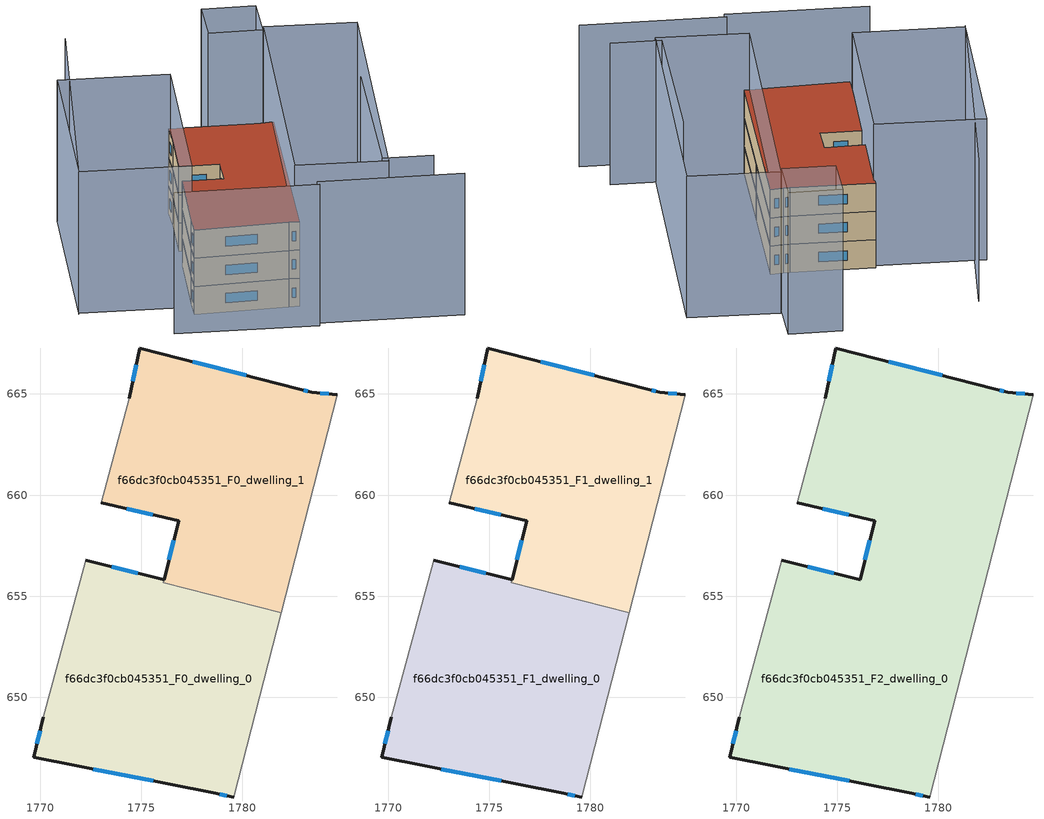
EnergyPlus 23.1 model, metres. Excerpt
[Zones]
f66dc3f0cb045351_F0_dwelling_0
 floor ground (EU_floor_Construction): 1781.91,654.18 1779.56,645.08 1778.55,645.28 1769.68,647.05 1770.16,649.01 1772.22,656.68 1772.25,656.77 1776.13,655.82 1776.09,655.68 z0
 wall outside (EU_wall_Construction): 1770.16,649.01 1769.68,647.05 1778.55,645.28 1779.56,645.08 / 1776.13,655.82 1772.25,656.77 z0:3
 wall adiabatic (EU_wall_Construction): 1772.25,656.77 1772.22,656.68 1770.16,649.01 / 1779.56,645.08 1781.91,654.18 z0:3
 wall to f66dc3f0cb045351_F0_dwelling_1 (EU_wall_Construction): 1781.91,654.18 1776.1,655.68 / 1776.09,655.68 1776.13,655.82 z0:3
 window (EU_Window_Construction): 1778.88,645.21 1779.22,645.15 / 1772.64,646.46 1775.59,645.87 / 1770,648.36 1769.84,647.71 / 1774.84,656.14 1773.54,656.46 z1:2
f66dc3f0cb045351_F0_dwelling_1
 floor ground (EU_floor_Construction): 1784.69,664.95 1781.91,654.18 1776.1,655.68 1776.13,655.82 1776.84,658.74 1773.02,659.63 1774.41,664.79 1774.92,667.27 1782.82,665.24 1783.42,665.09 z0
 wall outside (EU_wall_Construction): 1773.02,659.63 1776.84,658.74 1776.13,655.83 / 1784.69,664.95 1783.42,665.09 1782.82,665.24 1774.92,667.27 1774.41,664.79 z0:3
 wall adiabatic (EU_wall_Construction): 1774.41,664.79 1773.02,659.63 / 1781.91,654.18 1784.69,664.95 z0:3
 window (EU_Window_Construction): 1776.6,657.77 1776.37,656.8 / 1774.29,659.34 1775.57,659.04 / 1774.75,666.45 1774.58,665.62 / 1780.19,665.92 1777.55,666.6 / 1783.22,665.14 1783.02,665.19 / 1784.27,665 1783.84,665.05 z1:2
f66dc3f0cb045351_F1_dwelling_0
 floor to f66dc3f0cb045351_F0_dwelling_0 (EU_floor_Construction): 1781.91,654.18 1779.56,645.08 1778.55,645.28 1769.68,647.05 1770.16,649.01 1772.22,656.68 1772.25,656.77 1776.13,655.82 1776.09,655.68 z3
 wall outside (EU_wall_Construction): 1770.16,649.01 1769.68,647.05 1778.55,645.28 1779.56,645.08 / 1776.13,655.82 1772.25,656.77 z3:6
 wall adiabatic (EU_wall_Construction): 1772.25,656.77 1772.22,656.68 1770.16,649.01 / 1779.56,645.08 1781.91,654.18 z3:6
 wall to f66dc3f0cb045351_F1_dwelling_1 (EU_wall_Construction): 1781.91,654.18 1776.1,655.68 / 1776.09,655.68 1776.13,655.82 z3:6
 window (EU_Window_Construction): 1778.88,645.21 1779.22,645.15 / 1772.64,646.46 1775.59,645.87 / 1770,648.36 1769.84,647.71 / 1774.84,656.14 1773.54,656.46 z4:5
f66dc3f0cb045351_F1_dwelling_1
 floor to f66dc3f0cb045351_F0_dwelling_1 (EU_floor_Construction): 1784.69,664.95 1781.91,654.18 1776.09,655.68 1776.13,655.83 1776.84,658.74 1773.02,659.63 1774.41,664.79 1774.92,667.27 1782.82,665.24 1783.42,665.09 z3
 wall outside (EU_wall_Construction): 1773.02,659.63 1776.84,658.74 1776.13,655.83 / 1784.69,664.95 1783.42,665.09 1782.82,665.24 1774.92,667.27 1774.41,664.79 z3:6
 wall adiabatic (EU_wall_Construction): 1774.41,664.79 1773.02,659.63 / 1781.91,654.18 1784.69,664.95 z3:6
 window (EU_Window_Construction): 1776.6,657.77 1776.37,656.8 / 1774.29,659.34 1775.57,659.04 / 1774.75,666.45 1774.58,665.62 / 1780.19,665.92 1777.55,666.6 / 1783.22,665.14 1783.02,665.19 / 1784.27,665 1783.84,665.05 z4:5
f66dc3f0cb045351_F2_dwelling_0
 floor to f66dc3f0cb045351_F1_dwelling_0 (EU_floor_Construction): 1781.91,654.18 1779.56,645.08 1778.55,645.28 1769.68,647.05 1770.16,649.01 1772.25,656.77 1776.13,655.82 1776.09,655.68 z6
 floor to f66dc3f0cb045351_F1_dwelling_1 (EU_floor_Construction): 1784.69,664.95 1781.91,654.18 1776.1,655.68 1776.13,655.82 1776.84,658.74 1773.02,659.63 1774.41,664.79 1774.92,667.27 1782.82,665.24 1783.42,665.09 z6
 wall outside (EU_wall_Construction): 1773.02,659.63 1776.84,658.74 1776.13,655.82 1772.25,656.77 / 1784.69,664.95 1783.42,665.09 1782.82,665.24 1774.92,667.27 1774.41,664.79 / 1770.16,649.01 1769.68,647.05 1778.55,645.28 1779.56,645.08 z6:9
 wall adiabatic (EU_wall_Construction): 1774.41,664.79 1773.02,659.63 / 1779.56,645.08 1784.69,664.95 / 1772.25,656.77 1770.16,649.01 z6:9
 window (EU_Window_Construction): 1776.6,657.77 1776.37,656.8 / 1774.29,659.34 1775.57,659.04 / 1774.75,666.45 1774.58,665.62 / 1780.19,665.92 1777.55,666.6 / 1783.22,665.14 1783.02,665.19 / 1784.27,665 1783.84,665.05 / 1778.88,645.21 1779.22,645.15 / 1772.64,646.46 1775.59,645.87 / 1770,648.36 1769.84,647.71 / 1774.84,656.14 1773.54,656.46 z7:8
 roof outside (EU_roof_Construction): 1779.56,645.08 1784.69,664.95 1783.42,665.09 1782.82,665.24 1774.92,667.27 1774.41,664.79 1773.02,659.63 1776.84,658.74 1776.13,655.82 1772.25,656.77 1770.16,649.01 1769.68,647.05 1778.55,645.28 z9
shading: 1779.84,641.23 1793.45,637.84 / 1766.52,644.09 1779.9,640.71 / 1792.04,642.31 1787.31,643.51 / 1787.31,643.51 1791.44,659.77 / 1768.35,677.11 1759.6,651.1 / 1795.19,670.26 1787.7,642.85 / 1787.7,642.85 1779.12,645.2 / 1779.12,645.2 1786.61,672.6 / 1786.61,672.6 1795.19,670.26 / 1774.94,666.75 1770.04,648.56 / 1770.04,648.56 1759.69,651.35 / 1759.69,651.35 1764.59,669.53 / 1764.59,669.53 1774.94,666.75 / 1781.33,673.33 1782.49,678.08 / 1782.49,678.08 1787.5,676.85 / 1787.5,676.85 1786.34,672.11 / 1786.34,672.11 1781.33,673.33 z0:15
[Building]
EU S2 Campaign: North Axis=0; Terrain=City; Solar Distribution=FullExterior
[Site:Location]
Bologna: Latitude=44.5; Longitude=11.25; Time Zone=1; Elevation=37
[SizingPeriod:WeatherFileDays]
AnnualSizingPeriod: Begin Month=1; Begin Day of Month=1; End Month=12; End Day of Month=31; Day of Week for Start Day=Monday; Use Weather File Daylight Saving Period=No; Use Weather File Rain and Snow Indicators=No
[MATERIAL]
EU_InternalMass_Material: Roughness=MediumRough; Thickness=0.1; Conductivity=1; Density=1800; Specific Heat=900; Thermal Absorptance=0.9; Solar Absorptance=0.7; Visible Absorptance=0.7
[MATERIAL:NOMASS] Roughness=MediumRough; Thermal Absorptance=0.9; Solar Absorptance=0.7; Visible Absorptance=0.7
Name | Thermal Resistance
EU_wall_NoMass | 0.937881
EU_roof_NoMass | 0.548572
EU_floor_NoMass | 0.71348
[WINDOWMATERIAL:SIMPLEGLAZINGSYSTEM]
EU_Window_SimpleGlazing: UFactor=4.25633; Solar Heat Gain Coefficient=0.85; Visible Transmittance=0.85
[CONSTRUCTION]
EU_wall_Construction: EU_wall_NoMass
EU_roof_Construction: EU_roof_NoMass
EU_floor_Construction: EU_floor_NoMass
EU_InternalMass_Construction: EU_InternalMass_Material
EU_Window_Construction: EU_Window_SimpleGlazing
[ZONE] Type=1; Multiplier=1; Ceiling Height=autocalculate; Floor Area=autocalculate; Part of Total Floor Area=Yes
Name | Volume
f66dc3f0cb045351_F0_dwelling_0 | 293.16
f66dc3f0cb045351_F1_dwelling_0 | 293.159
f66dc3f0cb045351_F2_dwelling_0 | 583.443
f66dc3f0cb045351_F0_dwelling_1 | 290.284
f66dc3f0cb045351_F1_dwelling_1 | 290.291
[INTERNALMASS] Construction=EU_InternalMass_Construction
Name | Zone or ZoneList | Surface Area
f66dc3f0cb045351_F0_dwelling_0_EU_InternalMass | f66dc3f0cb045351_F0_dwelling_0 | 97.72
f66dc3f0cb045351_F0_dwelling_1_EU_InternalMass | f66dc3f0cb045351_F0_dwelling_1 | 96.7654
f66dc3f0cb045351_F1_dwelling_0_EU_InternalMass | f66dc3f0cb045351_F1_dwelling_0 | 97.72
f66dc3f0cb045351_F1_dwelling_1_EU_InternalMass | f66dc3f0cb045351_F1_dwelling_1 | 96.7654
f66dc3f0cb045351_F2_dwelling_0_EU_InternalMass | f66dc3f0cb045351_F2_dwelling_0 | 194.485
[OTHEREQUIPMENT] Fuel Type=Electricity; Design Level Calculation Method=Watts/Area; Power per Zone Floor Area=1; Fraction Latent=0; Fraction Radiant=0; Fraction Lost=0; Carbon Dioxide Generation Rate=0; EndUse Subcategory=EU_Step8_InternalGains
Name | Zone or ZoneList or Space or SpaceList | Schedule
EU_Step8_InternalGain_f66dc3f0cb045351_F0_dwelling_0_f000 | f66dc3f0cb045351_F0_dwelling_0 | EU_Step8_GainSchedule_f66dc3f0cb045351_F0_dwelling_0_f000
EU_Step8_InternalGain_f66dc3f0cb045351_F0_dwelling_1_f000 | f66dc3f0cb045351_F0_dwelling_1 | EU_Step8_GainSchedule_f66dc3f0cb045351_F0_dwelling_1_f000
EU_Step8_InternalGain_f66dc3f0cb045351_F1_dwelling_0_f000 | f66dc3f0cb045351_F1_dwelling_0 | EU_Step8_GainSchedule_f66dc3f0cb045351_F1_dwelling_0_f000
EU_Step8_InternalGain_f66dc3f0cb045351_F1_dwelling_1_f000 | f66dc3f0cb045351_F1_dwelling_1 | EU_Step8_GainSchedule_f66dc3f0cb045351_F1_dwelling_1_f000
EU_Step8_InternalGain_f66dc3f0cb045351_F2_dwelling_0_f000 | f66dc3f0cb045351_F2_dwelling_0 | EU_Step8_GainSchedule_f66dc3f0cb045351_F2_dwelling_0_f000
[ZONEVENTILATION:DESIGNFLOWRATE] Schedule=EU_AlwaysOn; Design Flow Rate Calculation Method=AirChanges/Hour; Air Changes per Hour=0.687892; Ventilation Type=Natural; Fan Pressure Rise=0; Fan Total Efficiency=1; Constant Term Coefficient=1; Temperature Term Coefficient=0; Velocity Term Coefficient=0; Velocity Squared Term Coefficient=0; Minimum Indoor Temperature=-100; Maximum Indoor Temperature=100; Delta Temperature=-100; Minimum Outdoor Temperature=-100; Maximum Outdoor Temperature=100; Maximum Wind Speed=40
Name | Zone or ZoneList or Space or SpaceList
EU_ConstantAir_f66dc3f0cb045351_F0_dwelling_0 | f66dc3f0cb045351_F0_dwelling_0
EU_ConstantAir_f66dc3f0cb045351_F0_dwelling_1 | f66dc3f0cb045351_F0_dwelling_1
EU_ConstantAir_f66dc3f0cb045351_F1_dwelling_0 | f66dc3f0cb045351_F1_dwelling_0
EU_ConstantAir_f66dc3f0cb045351_F1_dwelling_1 | f66dc3f0cb045351_F1_dwelling_1
EU_ConstantAir_f66dc3f0cb045351_F2_dwelling_0 | f66dc3f0cb045351_F2_dwelling_0
[HVACTEMPLATE:THERMOSTAT] Constant Heating Setpoint=20; Constant Cooling Setpoint=50
EU_HeatOnly_f66dc3f0cb045351_F0_dwelling_0; EU_HeatOnly_f66dc3f0cb045351_F0_dwelling_1; EU_HeatOnly_f66dc3f0cb045351_F1_dwelling_0; EU_HeatOnly_f66dc3f0cb045351_F1_dwelling_1; EU_HeatOnly_f66dc3f0cb045351_F2_dwelling_0
[HVACTEMPLATE:ZONE:IDEALLOADSAIRSYSTEM] System Availability Schedule=EU_AlwaysOn; Maximum Heating Supply Air Temperature=50; Minimum Cooling Supply Air Temperature=13; Maximum Heating Supply Air Humidity Ratio=0.0156; Minimum Cooling Supply Air Humidity Ratio=0.0077; Heating Limit=NoLimit; Cooling Limit=NoLimit; Heating Availability Schedule=EU_AlwaysOn; Cooling Availability Schedule=EU_CoolingOff; Dehumidification Control Type=ConstantSensibleHeatRatio; Cooling Sensible Heat Ratio=0.7; Dehumidification Setpoint=60; Humidification Control Type=None; Humidification Setpoint=30; Outdoor Air Method=None; Outdoor Air Flow Rate per Person=0.00944; Outdoor Air Flow Rate per Zone Floor Area=0; Outdoor Air Flow Rate per Zone=0; Demand Controlled Ventilation Type=None; Outdoor Air Economizer Type=NoEconomizer; Heat Recovery Type=None; Sensible Heat Recovery Effectiveness=0.7; Latent Heat Recovery Effectiveness=0.65
Name | Template Thermostat
f66dc3f0cb045351_F0_dwelling_0 | EU_HeatOnly_f66dc3f0cb045351_F0_dwelling_0
f66dc3f0cb045351_F0_dwelling_1 | EU_HeatOnly_f66dc3f0cb045351_F0_dwelling_1
f66dc3f0cb045351_F1_dwelling_0 | EU_HeatOnly_f66dc3f0cb045351_F1_dwelling_0
f66dc3f0cb045351_F1_dwelling_1 | EU_HeatOnly_f66dc3f0cb045351_F1_dwelling_1
f66dc3f0cb045351_F2_dwelling_0 | EU_HeatOnly_f66dc3f0cb045351_F2_dwelling_0
[SIZING:ZONE] Zone Cooling Design Supply Air Temperature Input Method=SupplyAirTemperature; Zone Cooling Design Supply Air Temperature=13; Zone Heating Design Supply Air Temperature Input Method=SupplyAirTemperature; Zone Heating Design Supply Air Temperature=50; Zone Cooling Design Supply Air Humidity Ratio=0.008; Zone Heating Design Supply Air Humidity Ratio=0.008; Cooling Design Air Flow Method=DesignDay; Cooling Design Air Flow Rate=0; Cooling Minimum Air Flow per Zone Floor Area=0.000762; Cooling Minimum Air Flow=0; Cooling Minimum Air Flow Fraction=0.2; Heating Design Air Flow Method=DesignDay; Heating Design Air Flow Rate=0; Heating Maximum Air Flow per Zone Floor Area=0.002032; Heating Maximum Air Flow=0.141576; Heating Maximum Air Flow Fraction=0.3; Account for Dedicated Outdoor Air System=No; Dedicated Outdoor Air System Control Strategy=NeutralSupplyAir; Dedicated Outdoor Air Low Setpoint Temperature for Design=autosize; Dedicated Outdoor Air High Setpoint Temperature for Design=autosize; Zone Load Sizing Method=Sensible Load Only No Latent Load; Zone Latent Cooling Design Supply Air Humidity Ratio Input Method=HumidityRatioDifference; Zone Cooling Design Supply Air Humidity Ratio Difference=0.005; Zone Latent Heating Design Supply Air Humidity Ratio Input Method=HumidityRatioDifference; Zone Humidification Design Supply Air Humidity Ratio Difference=0.005
f66dc3f0cb045351_F0_dwelling_0; f66dc3f0cb045351_F0_dwelling_1; f66dc3f0cb045351_F1_dwelling_0; f66dc3f0cb045351_F1_dwelling_1; f66dc3f0cb045351_F2_dwelling_0
[SCHEDULE:CONSTANT]
Name | Hourly Value
EU_AlwaysOn | 1
EU_CoolingOff | 0
[SCHEDULE:FILE] Column Number=1; Rows to Skip at Top=0; Number of Hours of Data=8760; Column Separator=Comma; Interpolate to Timestep=No; Minutes per Item=60; Adjust Schedule for Daylight Savings=Yes
Name | File
EU_Step8_GainSchedule_f66dc3f0cb045351_F0_dwelling_0_f000 | ../../schedules/f66dc3f0cb045351/f66dc3f0cb045351_F0_dwelling_0_f000_gain.csv
EU_Step8_GainSchedule_f66dc3f0cb045351_F0_dwelling_1_f000 | ../../schedules/f66dc3f0cb045351/f66dc3f0cb045351_F0_dwelling_1_f000_gain.csv
EU_Step8_GainSchedule_f66dc3f0cb045351_F1_dwelling_0_f000 | ../../schedules/f66dc3f0cb045351/f66dc3f0cb045351_F1_dwelling_0_f000_gain.csv
EU_Step8_GainSchedule_f66dc3f0cb045351_F1_dwelling_1_f000 | ../../schedules/f66dc3f0cb045351/f66dc3f0cb045351_F1_dwelling_1_f000_gain.csv
EU_Step8_GainSchedule_f66dc3f0cb045351_F2_dwelling_0_f000 | ../../schedules/f66dc3f0cb045351/f66dc3f0cb045351_F2_dwelling_0_f000_gain.csv
